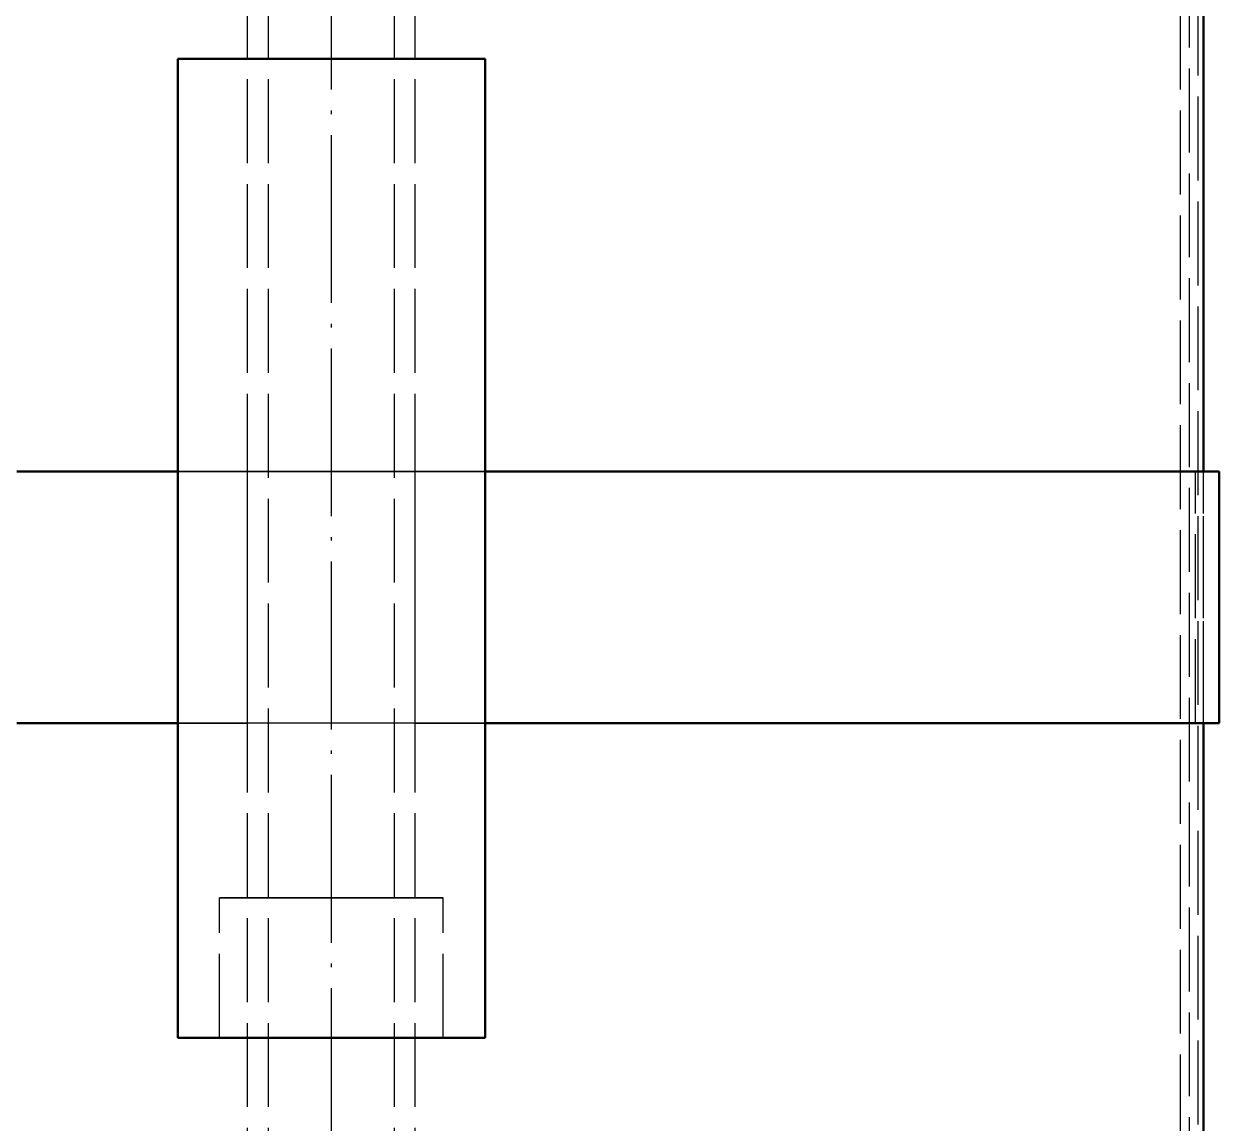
# Model space of a CAD drawing. Header units: millimetres. Extents: x 0 to 594, y 0 to 420.
# Drawn here: x 230.75 to 273.5, y 216.8 to 256.1 of the extents above; entities that cross this region are included whole.
import ezdxf

# ---------------------------------------------------------------- set-up
doc = ezdxf.new("R2010")
doc.units = ezdxf.units.MM
doc.linetypes.add('ISO02-TRAZOS', pattern=[3.75, 3, -0.75])
doc.linetypes.add('ISO04-TRAZO-PUNTO', pattern=[7.625, 6, -0.75, 0.125, -0.75])
for name, color, linetype, lineweight in [('01-VISIBLE', 7, 'CONTINUOUS', 50), ('02-OCULTA', 4, 'ISO02-TRAZOS', 25), ('03-EJE', 1, 'ISO04-TRAZO-PUNTO', 25)]:
    doc.layers.add(name, color=color, linetype=linetype, lineweight=lineweight)

msp = doc.modelspace()

# ---------------------------------------------------------------- linework, layer by layer
at = {"layer": '01-VISIBLE'}
for p, q in [((272.933, 240.101), (272.933, 312.804)), ((236.246, 219.851), (236.246, 254.851)), ((247.246, 219.851), (247.246, 254.851)), ((273.496, 231.101), (273.496, 240.101)), ((272.933, 183.001), (272.933, 231.101))]:
    msp.add_line(p, q, dxfattribs=at)
for points in [[(236.246, 254.851), (236.496, 254.851), (236.746, 254.851), (236.996, 254.851), (237.246, 254.851), (237.496, 254.851), (237.746, 254.851), (237.996, 254.851), (238.246, 254.851), (238.496, 254.851), (238.746, 254.851), (238.996, 254.851), (239.246, 254.851), (239.496, 254.851), (239.746, 254.851), (239.996, 254.851), (240.246, 254.851), (240.496, 254.851), (240.746, 254.851), (240.996, 254.851), (241.246, 254.851), (241.496, 254.851), (241.746, 254.851), (241.996, 254.851), (242.246, 254.851), (242.496, 254.851), (242.746, 254.851), (242.996, 254.851), (243.246, 254.851), (243.496, 254.851), (243.746, 254.851), (243.996, 254.851), (244.246, 254.851), (244.496, 254.851), (244.746, 254.851), (244.996, 254.851), (245.246, 254.851), (245.496, 254.851), (245.746, 254.851), (245.996, 254.851), (246.246, 254.851), (246.496, 254.851), (246.746, 254.851), (246.996, 254.851), (247.246, 254.851)], [(230.496, 240.101), (230.746, 240.101), (230.996, 240.101), (231.246, 240.101), (231.496, 240.101), (231.746, 240.101), (231.996, 240.101), (232.246, 240.101), (232.496, 240.101), (232.746, 240.101), (232.996, 240.101), (233.246, 240.101), (233.496, 240.101), (233.746, 240.101), (233.996, 240.101), (234.246, 240.101), (234.496, 240.101), (234.746, 240.101), (234.996, 240.101), (235.246, 240.101), (235.496, 240.101), (235.746, 240.101), (235.996, 240.101), (236.246, 240.101)], [(247.246, 240.101), (247.496, 240.101), (247.746, 240.101), (247.996, 240.101), (248.246, 240.101), (248.496, 240.101), (248.746, 240.101), (248.996, 240.101), (249.246, 240.101), (249.496, 240.101), (249.746, 240.101), (249.996, 240.101), (250.246, 240.101), (250.496, 240.101), (250.746, 240.101), (250.996, 240.101), (251.246, 240.101), (251.496, 240.101), (251.746, 240.101), (251.996, 240.101), (252.246, 240.101), (252.496, 240.101), (252.746, 240.101), (252.996, 240.101), (253.246, 240.101), (253.496, 240.101), (253.746, 240.101), (253.996, 240.101), (254.246, 240.101), (254.496, 240.101), (254.746, 240.101), (254.996, 240.101), (255.246, 240.101), (255.496, 240.101), (255.746, 240.101), (255.996, 240.101), (256.246, 240.101), (256.496, 240.101), (256.746, 240.101), (256.996, 240.101), (257.246, 240.101), (257.496, 240.101), (257.746, 240.101), (257.996, 240.101), (258.246, 240.101), (258.496, 240.101), (258.746, 240.101), (258.996, 240.101), (259.246, 240.101), (259.496, 240.101), (259.746, 240.101), (259.996, 240.101), (260.246, 240.101), (260.496, 240.101), (260.746, 240.101), (260.996, 240.101), (261.246, 240.101), (261.496, 240.101), (261.746, 240.101), (261.996, 240.101), (262.246, 240.101), (262.496, 240.101), (262.746, 240.101), (262.996, 240.101), (263.246, 240.101), (263.496, 240.101), (263.746, 240.101), (263.996, 240.101), (264.246, 240.101), (264.496, 240.101), (264.746, 240.101), (264.996, 240.101), (265.246, 240.101), (265.496, 240.101), (265.746, 240.101), (265.996, 240.101), (266.246, 240.101), (266.496, 240.101), (266.746, 240.101), (266.996, 240.101), (267.246, 240.101), (267.496, 240.101), (267.746, 240.101), (267.996, 240.101), (268.246, 240.101), (268.496, 240.101), (268.746, 240.101), (268.996, 240.101), (269.246, 240.101), (269.496, 240.101), (269.746, 240.101), (269.996, 240.101), (270.246, 240.101), (270.496, 240.101), (270.746, 240.101), (270.996, 240.101), (271.246, 240.101), (271.496, 240.101), (271.746, 240.101), (271.996, 240.101), (272.246, 240.101), (272.496, 240.101), (272.746, 240.101), (272.996, 240.101), (273.246, 240.101), (273.496, 240.101)], [(230.496, 231.101), (230.746, 231.101), (230.996, 231.101), (231.246, 231.101), (231.496, 231.101), (231.746, 231.101), (231.996, 231.101), (232.246, 231.101), (232.496, 231.101), (232.746, 231.101), (232.996, 231.101), (233.246, 231.101), (233.496, 231.101), (233.746, 231.101), (233.996, 231.101), (234.246, 231.101), (234.496, 231.101), (234.746, 231.101), (234.996, 231.101), (235.246, 231.101), (235.496, 231.101), (235.746, 231.101), (235.996, 231.101), (236.246, 231.101)], [(247.246, 231.101), (247.496, 231.101), (247.746, 231.101), (247.996, 231.101), (248.246, 231.101), (248.496, 231.101), (248.746, 231.101), (248.996, 231.101), (249.246, 231.101), (249.496, 231.101), (249.746, 231.101), (249.996, 231.101), (250.246, 231.101), (250.496, 231.101), (250.746, 231.101), (250.996, 231.101), (251.246, 231.101), (251.496, 231.101), (251.746, 231.101), (251.996, 231.101), (252.246, 231.101), (252.496, 231.101), (252.746, 231.101), (252.996, 231.101), (253.246, 231.101), (253.496, 231.101), (253.746, 231.101), (253.996, 231.101), (254.246, 231.101), (254.496, 231.101), (254.746, 231.101), (254.996, 231.101), (255.246, 231.101), (255.496, 231.101), (255.746, 231.101), (255.996, 231.101), (256.246, 231.101), (256.496, 231.101), (256.746, 231.101), (256.996, 231.101), (257.246, 231.101), (257.496, 231.101), (257.746, 231.101), (257.996, 231.101), (258.246, 231.101), (258.496, 231.101), (258.746, 231.101), (258.996, 231.101), (259.246, 231.101), (259.496, 231.101), (259.746, 231.101), (259.996, 231.101), (260.246, 231.101), (260.496, 231.101), (260.746, 231.101), (260.996, 231.101), (261.246, 231.101), (261.496, 231.101), (261.746, 231.101), (261.996, 231.101), (262.246, 231.101), (262.496, 231.101), (262.746, 231.101), (262.996, 231.101), (263.246, 231.101), (263.496, 231.101), (263.746, 231.101), (263.996, 231.101), (264.246, 231.101), (264.496, 231.101), (264.746, 231.101), (264.996, 231.101), (265.246, 231.101), (265.496, 231.101), (265.746, 231.101), (265.996, 231.101), (266.246, 231.101), (266.496, 231.101), (266.746, 231.101), (266.996, 231.101), (267.246, 231.101), (267.496, 231.101), (267.746, 231.101), (267.996, 231.101), (268.246, 231.101), (268.496, 231.101), (268.746, 231.101), (268.996, 231.101), (269.246, 231.101), (269.496, 231.101), (269.746, 231.101), (269.996, 231.101), (270.246, 231.101), (270.496, 231.101), (270.746, 231.101), (270.996, 231.101), (271.246, 231.101), (271.496, 231.101), (271.746, 231.101), (271.996, 231.101), (272.246, 231.101), (272.496, 231.101), (272.746, 231.101), (272.996, 231.101), (273.246, 231.101), (273.496, 231.101)], [(236.246, 219.851), (236.496, 219.851), (236.746, 219.851), (236.996, 219.851), (237.246, 219.851), (237.496, 219.851), (237.746, 219.851), (237.996, 219.851), (238.246, 219.851), (238.496, 219.851), (238.746, 219.851), (238.996, 219.851), (239.246, 219.851), (239.496, 219.851), (239.746, 219.851), (239.996, 219.851), (240.246, 219.851), (240.496, 219.851), (240.746, 219.851), (240.996, 219.851), (241.246, 219.851), (241.496, 219.851), (241.746, 219.851), (241.996, 219.851), (242.246, 219.851), (242.496, 219.851), (242.746, 219.851), (242.996, 219.851), (243.246, 219.851), (243.496, 219.851), (243.746, 219.851), (243.996, 219.851), (244.246, 219.851), (244.496, 219.851), (244.746, 219.851), (244.996, 219.851), (245.246, 219.851), (245.496, 219.851), (245.746, 219.851), (245.996, 219.851), (246.246, 219.851), (246.496, 219.851), (246.746, 219.851), (246.996, 219.851), (247.246, 219.851)]]:
    msp.add_lwpolyline(points, dxfattribs=at)
at = {"layer": '02-OCULTA'}
for p, q in [((238.746, 194.876), (238.746, 333.251)), ((239.496, 194.876), (239.496, 333.251)), ((243.996, 194.876), (243.996, 333.251)), ((244.746, 194.876), (244.746, 333.251)), ((272.121, 182.501), (272.121, 313.304)), ((272.433, 191.508), (272.433, 312.804)), ((272.433, 191.508), (272.433, 312.804)), ((272.746, 183.001), (272.746, 312.804)), ((272.933, 183.001), (272.933, 312.804)), ((238.746, 231.101), (238.746, 240.101)), ((238.746, 231.101), (238.746, 240.101)), ((244.746, 240.101), (238.746, 240.101)), ((238.746, 231.101), (238.746, 240.101)), ((238.746, 231.101), (238.746, 240.101)), ((244.746, 231.101), (244.746, 240.101)), ((244.746, 231.101), (244.746, 240.101)), ((244.746, 231.101), (244.746, 240.101)), ((244.746, 231.101), (244.746, 240.101)), ((272.646, 231.101), (272.646, 240.101)), ((272.933, 231.101), (272.933, 240.101)), ((244.746, 231.101), (238.746, 231.101)), ((237.746, 219.851), (237.746, 224.851)), ((245.746, 219.851), (245.746, 224.851))]:
    msp.add_line(p, q, dxfattribs=at)
for points in [[(241.746, 254.851), (241.496, 254.851), (241.246, 254.851), (240.996, 254.851), (240.746, 254.851), (240.496, 254.851), (240.246, 254.851), (239.996, 254.851), (239.746, 254.851), (239.496, 254.851), (239.246, 254.851), (238.996, 254.851), (238.746, 254.851), (238.496, 254.851), (238.246, 254.851), (237.996, 254.851), (237.746, 254.851), (237.496, 254.851), (237.246, 254.851), (236.996, 254.851), (236.746, 254.851), (236.496, 254.851), (236.246, 254.851)], [(247.246, 254.851), (246.984, 254.851), (246.722, 254.851), (246.46, 254.851), (246.198, 254.851), (245.936, 254.851), (245.674, 254.851), (245.412, 254.851), (245.151, 254.851), (244.889, 254.851), (244.627, 254.851), (244.365, 254.851), (244.103, 254.851), (243.841, 254.851), (243.579, 254.851), (243.317, 254.851), (243.055, 254.851), (242.793, 254.851), (242.531, 254.851), (242.27, 254.851), (242.008, 254.851), (241.746, 254.851)], [(241.746, 240.101), (241.496, 240.101), (241.246, 240.101), (240.996, 240.101), (240.746, 240.101), (240.496, 240.101), (240.246, 240.101), (239.996, 240.101), (239.746, 240.101), (239.496, 240.101), (239.246, 240.101), (238.996, 240.101), (238.746, 240.101), (238.496, 240.101), (238.246, 240.101), (237.996, 240.101), (237.746, 240.101), (237.496, 240.101), (237.246, 240.101), (236.996, 240.101), (236.746, 240.101), (236.496, 240.101), (236.246, 240.101), (235.996, 240.101), (235.746, 240.101), (235.496, 240.101), (235.246, 240.101), (234.996, 240.101), (234.746, 240.101), (234.496, 240.101), (234.246, 240.101), (233.996, 240.101), (233.746, 240.101), (233.496, 240.101), (233.246, 240.101), (232.996, 240.101), (232.746, 240.101), (232.496, 240.101), (232.246, 240.101), (231.996, 240.101), (231.746, 240.101), (231.496, 240.101), (231.246, 240.101), (230.996, 240.101), (230.746, 240.101), (230.496, 240.101)], [(241.746, 240.101), (241.495, 240.101), (241.243, 240.101), (240.992, 240.101), (240.741, 240.101), (240.49, 240.101), (240.238, 240.101), (239.987, 240.101), (239.736, 240.101), (239.485, 240.101), (239.234, 240.101), (238.982, 240.101), (238.731, 240.101), (238.48, 240.101), (238.229, 240.101), (237.977, 240.101), (237.726, 240.101), (237.475, 240.101), (237.224, 240.101), (236.973, 240.101), (236.721, 240.101), (236.47, 240.101), (236.219, 240.101), (235.968, 240.101), (235.717, 240.101), (235.465, 240.101), (235.214, 240.101), (234.963, 240.101), (234.712, 240.101), (234.46, 240.101), (234.209, 240.101), (233.958, 240.101), (233.707, 240.101), (233.456, 240.101), (233.204, 240.101), (232.953, 240.101), (232.702, 240.101), (232.451, 240.101), (232.199, 240.101), (231.948, 240.101), (231.697, 240.101), (231.446, 240.101), (231.195, 240.101), (230.943, 240.101), (230.692, 240.101)], [(230.703, 240.101), (230.954, 240.101), (231.205, 240.101), (231.457, 240.101), (231.708, 240.101), (231.959, 240.101), (232.211, 240.101), (232.462, 240.101), (232.713, 240.101), (232.965, 240.101), (233.216, 240.101), (233.467, 240.101), (233.719, 240.101), (233.97, 240.101), (234.221, 240.101), (234.473, 240.101), (234.724, 240.101), (234.976, 240.101), (235.227, 240.101), (235.478, 240.101), (235.73, 240.101), (235.981, 240.101), (236.232, 240.101), (236.484, 240.101), (236.735, 240.101), (236.986, 240.101), (237.238, 240.101), (237.489, 240.101), (237.74, 240.101), (237.992, 240.101), (238.243, 240.101), (238.494, 240.101), (238.746, 240.101)], [(236.246, 240.101), (236.496, 240.101), (236.746, 240.101), (236.996, 240.101), (237.246, 240.101), (237.496, 240.101), (237.746, 240.101), (237.996, 240.101), (238.246, 240.101), (238.496, 240.101), (238.746, 240.101)], [(238.746, 240.101), (238.996, 240.101), (239.246, 240.101), (239.496, 240.101), (239.746, 240.101), (239.996, 240.101), (240.246, 240.101), (240.496, 240.101), (240.746, 240.101), (240.996, 240.101), (241.246, 240.101), (241.496, 240.101), (241.746, 240.101), (241.996, 240.101), (242.246, 240.101), (242.496, 240.101), (242.746, 240.101), (242.996, 240.101), (243.246, 240.101), (243.496, 240.101), (243.746, 240.101), (243.996, 240.101), (244.246, 240.101), (244.496, 240.101), (244.746, 240.101)], [(273.496, 240.101), (273.246, 240.101), (272.996, 240.101), (272.746, 240.101), (272.496, 240.101), (272.246, 240.101), (271.996, 240.101), (271.746, 240.101), (271.496, 240.101), (271.246, 240.101), (270.996, 240.101), (270.746, 240.101), (270.496, 240.101), (270.246, 240.101), (269.996, 240.101), (269.746, 240.101), (269.496, 240.101), (269.246, 240.101), (268.996, 240.101), (268.746, 240.101), (268.496, 240.101), (268.246, 240.101), (267.996, 240.101), (267.746, 240.101), (267.496, 240.101), (267.246, 240.101), (266.996, 240.101), (266.746, 240.101), (266.496, 240.101), (266.246, 240.101), (265.996, 240.101), (265.746, 240.101), (265.496, 240.101), (265.246, 240.101), (264.996, 240.101), (264.746, 240.101), (264.496, 240.101), (264.246, 240.101), (263.996, 240.101), (263.746, 240.101), (263.496, 240.101), (263.246, 240.101), (262.996, 240.101), (262.746, 240.101), (262.496, 240.101), (262.246, 240.101), (261.996, 240.101), (261.746, 240.101), (261.496, 240.101), (261.246, 240.101), (260.996, 240.101), (260.746, 240.101), (260.496, 240.101), (260.246, 240.101), (259.996, 240.101), (259.746, 240.101), (259.496, 240.101), (259.246, 240.101), (258.996, 240.101), (258.746, 240.101), (258.496, 240.101), (258.246, 240.101), (257.996, 240.101), (257.746, 240.101), (257.496, 240.101), (257.246, 240.101), (256.996, 240.101), (256.746, 240.101), (256.496, 240.101), (256.246, 240.101), (255.996, 240.101), (255.746, 240.101), (255.496, 240.101), (255.246, 240.101), (254.996, 240.101), (254.746, 240.101), (254.496, 240.101), (254.246, 240.101), (253.996, 240.101), (253.746, 240.101), (253.496, 240.101), (253.246, 240.101), (252.996, 240.101), (252.746, 240.101), (252.496, 240.101), (252.246, 240.101), (251.996, 240.101), (251.746, 240.101), (251.496, 240.101), (251.246, 240.101), (250.996, 240.101), (250.746, 240.101), (250.496, 240.101), (250.246, 240.101), (249.996, 240.101), (249.746, 240.101), (249.496, 240.101), (249.246, 240.101), (248.996, 240.101), (248.746, 240.101), (248.496, 240.101), (248.246, 240.101), (247.996, 240.101), (247.746, 240.101), (247.496, 240.101), (247.246, 240.101), (246.996, 240.101), (246.746, 240.101), (246.496, 240.101), (246.246, 240.101), (245.996, 240.101), (245.746, 240.101), (245.496, 240.101), (245.246, 240.101), (244.996, 240.101), (244.746, 240.101), (244.496, 240.101), (244.246, 240.101), (243.996, 240.101), (243.746, 240.101), (243.496, 240.101), (243.246, 240.101), (242.996, 240.101), (242.746, 240.101), (242.496, 240.101), (242.246, 240.101), (241.996, 240.101), (241.746, 240.101)], [(272.646, 240.101), (272.395, 240.101), (272.143, 240.101), (271.892, 240.101), (271.641, 240.101), (271.39, 240.101), (271.138, 240.101), (270.887, 240.101), (270.636, 240.101), (270.385, 240.101), (270.134, 240.101), (269.882, 240.101), (269.631, 240.101), (269.38, 240.101), (269.129, 240.101), (268.877, 240.101), (268.626, 240.101), (268.375, 240.101), (268.124, 240.101), (267.873, 240.101), (267.621, 240.101), (267.37, 240.101), (267.119, 240.101), (266.868, 240.101), (266.617, 240.101), (266.365, 240.101), (266.114, 240.101), (265.863, 240.101), (265.612, 240.101), (265.36, 240.101), (265.109, 240.101), (264.858, 240.101), (264.607, 240.101), (264.356, 240.101), (264.104, 240.101), (263.853, 240.101), (263.602, 240.101), (263.351, 240.101), (263.099, 240.101), (262.848, 240.101), (262.597, 240.101), (262.346, 240.101), (262.095, 240.101), (261.843, 240.101), (261.592, 240.101), (261.341, 240.101), (261.09, 240.101), (260.838, 240.101), (260.587, 240.101), (260.336, 240.101), (260.085, 240.101), (259.834, 240.101), (259.582, 240.101), (259.331, 240.101), (259.08, 240.101), (258.829, 240.101), (258.577, 240.101), (258.326, 240.101), (258.075, 240.101), (257.824, 240.101), (257.573, 240.101), (257.321, 240.101), (257.07, 240.101), (256.819, 240.101), (256.568, 240.101), (256.317, 240.101), (256.065, 240.101), (255.814, 240.101), (255.563, 240.101), (255.312, 240.101), (255.06, 240.101), (254.809, 240.101), (254.558, 240.101), (254.307, 240.101), (254.056, 240.101), (253.804, 240.101), (253.553, 240.101), (253.302, 240.101), (253.051, 240.101), (252.799, 240.101), (252.548, 240.101), (252.297, 240.101), (252.046, 240.101), (251.795, 240.101), (251.543, 240.101), (251.292, 240.101), (251.041, 240.101), (250.79, 240.101), (250.538, 240.101), (250.287, 240.101), (250.036, 240.101), (249.785, 240.101), (249.534, 240.101), (249.282, 240.101), (249.031, 240.101), (248.78, 240.101), (248.529, 240.101), (248.277, 240.101), (248.026, 240.101), (247.775, 240.101), (247.524, 240.101), (247.273, 240.101), (247.021, 240.101), (246.77, 240.101), (246.519, 240.101), (246.268, 240.101), (246.017, 240.101), (245.765, 240.101), (245.514, 240.101), (245.263, 240.101), (245.012, 240.101), (244.76, 240.101), (244.509, 240.101), (244.258, 240.101), (244.007, 240.101), (243.756, 240.101), (243.504, 240.101), (243.253, 240.101), (243.002, 240.101), (242.751, 240.101), (242.499, 240.101), (242.248, 240.101), (241.997, 240.101), (241.746, 240.101)], [(244.746, 240.101), (244.996, 240.101), (245.246, 240.101), (245.496, 240.101), (245.746, 240.101), (245.996, 240.101), (246.246, 240.101), (246.496, 240.101), (246.746, 240.101), (246.996, 240.101), (247.246, 240.101)], [(244.746, 240.101), (244.997, 240.101), (245.248, 240.101), (245.5, 240.101), (245.751, 240.101), (246.003, 240.101), (246.254, 240.101), (246.505, 240.101), (246.757, 240.101), (247.008, 240.101), (247.259, 240.101), (247.511, 240.101), (247.762, 240.101), (248.013, 240.101), (248.265, 240.101), (248.516, 240.101), (248.767, 240.101), (249.019, 240.101), (249.27, 240.101), (249.521, 240.101), (249.773, 240.101), (250.024, 240.101), (250.276, 240.101), (250.527, 240.101), (250.778, 240.101), (251.03, 240.101), (251.281, 240.101), (251.532, 240.101), (251.784, 240.101), (252.035, 240.101), (252.286, 240.101), (252.538, 240.101), (252.789, 240.101), (253.04, 240.101), (253.292, 240.101), (253.543, 240.101), (253.794, 240.101), (254.046, 240.101), (254.297, 240.101), (254.548, 240.101), (254.8, 240.101), (255.051, 240.101), (255.303, 240.101), (255.554, 240.101), (255.805, 240.101), (256.057, 240.101), (256.308, 240.101), (256.559, 240.101), (256.811, 240.101), (257.062, 240.101), (257.313, 240.101), (257.565, 240.101), (257.816, 240.101), (258.067, 240.101), (258.319, 240.101), (258.57, 240.101), (258.821, 240.101), (259.073, 240.101), (259.324, 240.101), (259.576, 240.101), (259.827, 240.101), (260.078, 240.101), (260.33, 240.101), (260.581, 240.101), (260.832, 240.101), (261.084, 240.101), (261.335, 240.101), (261.586, 240.101), (261.838, 240.101), (262.089, 240.101), (262.34, 240.101), (262.592, 240.101), (262.843, 240.101), (263.094, 240.101), (263.346, 240.101), (263.597, 240.101), (263.848, 240.101), (264.1, 240.101), (264.351, 240.101), (264.603, 240.101), (264.854, 240.101), (265.105, 240.101), (265.357, 240.101), (265.608, 240.101), (265.859, 240.101), (266.111, 240.101), (266.362, 240.101), (266.613, 240.101), (266.865, 240.101), (267.116, 240.101), (267.367, 240.101), (267.619, 240.101), (267.87, 240.101), (268.121, 240.101), (268.373, 240.101), (268.624, 240.101), (268.876, 240.101), (269.127, 240.101), (269.378, 240.101), (269.63, 240.101), (269.881, 240.101), (270.132, 240.101), (270.384, 240.101), (270.635, 240.101), (270.886, 240.101), (271.138, 240.101), (271.389, 240.101), (271.64, 240.101), (271.892, 240.101), (272.143, 240.101), (272.394, 240.101), (272.646, 240.101)], [(241.746, 231.101), (241.496, 231.101), (241.246, 231.101), (240.996, 231.101), (240.746, 231.101), (240.496, 231.101), (240.246, 231.101), (239.996, 231.101), (239.746, 231.101), (239.496, 231.101), (239.246, 231.101), (238.996, 231.101), (238.746, 231.101), (238.496, 231.101), (238.246, 231.101), (237.996, 231.101), (237.746, 231.101), (237.496, 231.101), (237.246, 231.101), (236.996, 231.101), (236.746, 231.101), (236.496, 231.101), (236.246, 231.101), (235.996, 231.101), (235.746, 231.101), (235.496, 231.101), (235.246, 231.101), (234.996, 231.101), (234.746, 231.101), (234.496, 231.101), (234.246, 231.101), (233.996, 231.101), (233.746, 231.101), (233.496, 231.101), (233.246, 231.101), (232.996, 231.101), (232.746, 231.101), (232.496, 231.101), (232.246, 231.101), (231.996, 231.101), (231.746, 231.101), (231.496, 231.101), (231.246, 231.101), (230.996, 231.101), (230.746, 231.101), (230.496, 231.101)], [(241.746, 231.101), (241.495, 231.101), (241.243, 231.101), (240.992, 231.101), (240.741, 231.101), (240.49, 231.101), (240.238, 231.101), (239.987, 231.101), (239.736, 231.101), (239.485, 231.101), (239.234, 231.101), (238.982, 231.101), (238.731, 231.101), (238.48, 231.101), (238.229, 231.101), (237.977, 231.101), (237.726, 231.101), (237.475, 231.101), (237.224, 231.101), (236.973, 231.101), (236.721, 231.101), (236.47, 231.101), (236.219, 231.101), (235.968, 231.101), (235.717, 231.101), (235.465, 231.101), (235.214, 231.101), (234.963, 231.101), (234.712, 231.101), (234.46, 231.101), (234.209, 231.101), (233.958, 231.101), (233.707, 231.101), (233.456, 231.101), (233.204, 231.101), (232.953, 231.101), (232.702, 231.101), (232.451, 231.101), (232.199, 231.101), (231.948, 231.101), (231.697, 231.101), (231.446, 231.101), (231.195, 231.101), (230.943, 231.101), (230.692, 231.101)], [(230.703, 231.101), (230.954, 231.101), (231.205, 231.101), (231.457, 231.101), (231.708, 231.101), (231.959, 231.101), (232.211, 231.101), (232.462, 231.101), (232.713, 231.101), (232.965, 231.101), (233.216, 231.101), (233.467, 231.101), (233.719, 231.101), (233.97, 231.101), (234.221, 231.101), (234.473, 231.101), (234.724, 231.101), (234.976, 231.101), (235.227, 231.101), (235.478, 231.101), (235.73, 231.101), (235.981, 231.101), (236.232, 231.101), (236.484, 231.101), (236.735, 231.101), (236.986, 231.101), (237.238, 231.101), (237.489, 231.101), (237.74, 231.101), (237.992, 231.101), (238.243, 231.101), (238.494, 231.101), (238.746, 231.101)], [(236.246, 231.101), (236.496, 231.101), (236.746, 231.101), (236.996, 231.101), (237.246, 231.101), (237.496, 231.101), (237.746, 231.101), (237.996, 231.101), (238.246, 231.101), (238.496, 231.101), (238.746, 231.101)], [(244.746, 231.101), (244.496, 231.101), (244.246, 231.101), (243.996, 231.101), (243.746, 231.101), (243.496, 231.101), (243.246, 231.101), (242.996, 231.101), (242.746, 231.101), (242.496, 231.101), (242.246, 231.101), (241.996, 231.101), (241.746, 231.101), (241.496, 231.101), (241.246, 231.101), (240.996, 231.101), (240.746, 231.101), (240.496, 231.101), (240.246, 231.101), (239.996, 231.101), (239.746, 231.101), (239.496, 231.101), (239.246, 231.101), (238.996, 231.101), (238.746, 231.101)], [(273.496, 231.101), (273.246, 231.101), (272.996, 231.101), (272.746, 231.101), (272.496, 231.101), (272.246, 231.101), (271.996, 231.101), (271.746, 231.101), (271.496, 231.101), (271.246, 231.101), (270.996, 231.101), (270.746, 231.101), (270.496, 231.101), (270.246, 231.101), (269.996, 231.101), (269.746, 231.101), (269.496, 231.101), (269.246, 231.101), (268.996, 231.101), (268.746, 231.101), (268.496, 231.101), (268.246, 231.101), (267.996, 231.101), (267.746, 231.101), (267.496, 231.101), (267.246, 231.101), (266.996, 231.101), (266.746, 231.101), (266.496, 231.101), (266.246, 231.101), (265.996, 231.101), (265.746, 231.101), (265.496, 231.101), (265.246, 231.101), (264.996, 231.101), (264.746, 231.101), (264.496, 231.101), (264.246, 231.101), (263.996, 231.101), (263.746, 231.101), (263.496, 231.101), (263.246, 231.101), (262.996, 231.101), (262.746, 231.101), (262.496, 231.101), (262.246, 231.101), (261.996, 231.101), (261.746, 231.101), (261.496, 231.101), (261.246, 231.101), (260.996, 231.101), (260.746, 231.101), (260.496, 231.101), (260.246, 231.101), (259.996, 231.101), (259.746, 231.101), (259.496, 231.101), (259.246, 231.101), (258.996, 231.101), (258.746, 231.101), (258.496, 231.101), (258.246, 231.101), (257.996, 231.101), (257.746, 231.101), (257.496, 231.101), (257.246, 231.101), (256.996, 231.101), (256.746, 231.101), (256.496, 231.101), (256.246, 231.101), (255.996, 231.101), (255.746, 231.101), (255.496, 231.101), (255.246, 231.101), (254.996, 231.101), (254.746, 231.101), (254.496, 231.101), (254.246, 231.101), (253.996, 231.101), (253.746, 231.101), (253.496, 231.101), (253.246, 231.101), (252.996, 231.101), (252.746, 231.101), (252.496, 231.101), (252.246, 231.101), (251.996, 231.101), (251.746, 231.101), (251.496, 231.101), (251.246, 231.101), (250.996, 231.101), (250.746, 231.101), (250.496, 231.101), (250.246, 231.101), (249.996, 231.101), (249.746, 231.101), (249.496, 231.101), (249.246, 231.101), (248.996, 231.101), (248.746, 231.101), (248.496, 231.101), (248.246, 231.101), (247.996, 231.101), (247.746, 231.101), (247.496, 231.101), (247.246, 231.101), (246.996, 231.101), (246.746, 231.101), (246.496, 231.101), (246.246, 231.101), (245.996, 231.101), (245.746, 231.101), (245.496, 231.101), (245.246, 231.101), (244.996, 231.101), (244.746, 231.101), (244.496, 231.101), (244.246, 231.101), (243.996, 231.101), (243.746, 231.101), (243.496, 231.101), (243.246, 231.101), (242.996, 231.101), (242.746, 231.101), (242.496, 231.101), (242.246, 231.101), (241.996, 231.101), (241.746, 231.101)], [(272.646, 231.101), (272.395, 231.101), (272.143, 231.101), (271.892, 231.101), (271.641, 231.101), (271.39, 231.101), (271.138, 231.101), (270.887, 231.101), (270.636, 231.101), (270.385, 231.101), (270.134, 231.101), (269.882, 231.101), (269.631, 231.101), (269.38, 231.101), (269.129, 231.101), (268.877, 231.101), (268.626, 231.101), (268.375, 231.101), (268.124, 231.101), (267.873, 231.101), (267.621, 231.101), (267.37, 231.101), (267.119, 231.101), (266.868, 231.101), (266.617, 231.101), (266.365, 231.101), (266.114, 231.101), (265.863, 231.101), (265.612, 231.101), (265.36, 231.101), (265.109, 231.101), (264.858, 231.101), (264.607, 231.101), (264.356, 231.101), (264.104, 231.101), (263.853, 231.101), (263.602, 231.101), (263.351, 231.101), (263.099, 231.101), (262.848, 231.101), (262.597, 231.101), (262.346, 231.101), (262.095, 231.101), (261.843, 231.101), (261.592, 231.101), (261.341, 231.101), (261.09, 231.101), (260.838, 231.101), (260.587, 231.101), (260.336, 231.101), (260.085, 231.101), (259.834, 231.101), (259.582, 231.101), (259.331, 231.101), (259.08, 231.101), (258.829, 231.101), (258.577, 231.101), (258.326, 231.101), (258.075, 231.101), (257.824, 231.101), (257.573, 231.101), (257.321, 231.101), (257.07, 231.101), (256.819, 231.101), (256.568, 231.101), (256.317, 231.101), (256.065, 231.101), (255.814, 231.101), (255.563, 231.101), (255.312, 231.101), (255.06, 231.101), (254.809, 231.101), (254.558, 231.101), (254.307, 231.101), (254.056, 231.101), (253.804, 231.101), (253.553, 231.101), (253.302, 231.101), (253.051, 231.101), (252.799, 231.101), (252.548, 231.101), (252.297, 231.101), (252.046, 231.101), (251.795, 231.101), (251.543, 231.101), (251.292, 231.101), (251.041, 231.101), (250.79, 231.101), (250.538, 231.101), (250.287, 231.101), (250.036, 231.101), (249.785, 231.101), (249.534, 231.101), (249.282, 231.101), (249.031, 231.101), (248.78, 231.101), (248.529, 231.101), (248.277, 231.101), (248.026, 231.101), (247.775, 231.101), (247.524, 231.101), (247.273, 231.101), (247.021, 231.101), (246.77, 231.101), (246.519, 231.101), (246.268, 231.101), (246.017, 231.101), (245.765, 231.101), (245.514, 231.101), (245.263, 231.101), (245.012, 231.101), (244.76, 231.101), (244.509, 231.101), (244.258, 231.101), (244.007, 231.101), (243.756, 231.101), (243.504, 231.101), (243.253, 231.101), (243.002, 231.101), (242.751, 231.101), (242.499, 231.101), (242.248, 231.101), (241.997, 231.101), (241.746, 231.101)], [(244.746, 231.101), (244.996, 231.101), (245.246, 231.101), (245.496, 231.101), (245.746, 231.101), (245.996, 231.101), (246.246, 231.101), (246.496, 231.101), (246.746, 231.101), (246.996, 231.101), (247.246, 231.101)], [(244.746, 231.101), (244.997, 231.101), (245.248, 231.101), (245.5, 231.101), (245.751, 231.101), (246.003, 231.101), (246.254, 231.101), (246.505, 231.101), (246.757, 231.101), (247.008, 231.101), (247.259, 231.101), (247.511, 231.101), (247.762, 231.101), (248.013, 231.101), (248.265, 231.101), (248.516, 231.101), (248.767, 231.101), (249.019, 231.101), (249.27, 231.101), (249.521, 231.101), (249.773, 231.101), (250.024, 231.101), (250.276, 231.101), (250.527, 231.101), (250.778, 231.101), (251.03, 231.101), (251.281, 231.101), (251.532, 231.101), (251.784, 231.101), (252.035, 231.101), (252.286, 231.101), (252.538, 231.101), (252.789, 231.101), (253.04, 231.101), (253.292, 231.101), (253.543, 231.101), (253.794, 231.101), (254.046, 231.101), (254.297, 231.101), (254.548, 231.101), (254.8, 231.101), (255.051, 231.101), (255.303, 231.101), (255.554, 231.101), (255.805, 231.101), (256.057, 231.101), (256.308, 231.101), (256.559, 231.101), (256.811, 231.101), (257.062, 231.101), (257.313, 231.101), (257.565, 231.101), (257.816, 231.101), (258.067, 231.101), (258.319, 231.101), (258.57, 231.101), (258.821, 231.101), (259.073, 231.101), (259.324, 231.101), (259.576, 231.101), (259.827, 231.101), (260.078, 231.101), (260.33, 231.101), (260.581, 231.101), (260.832, 231.101), (261.084, 231.101), (261.335, 231.101), (261.586, 231.101), (261.838, 231.101), (262.089, 231.101), (262.34, 231.101), (262.592, 231.101), (262.843, 231.101), (263.094, 231.101), (263.346, 231.101), (263.597, 231.101), (263.848, 231.101), (264.1, 231.101), (264.351, 231.101), (264.603, 231.101), (264.854, 231.101), (265.105, 231.101), (265.357, 231.101), (265.608, 231.101), (265.859, 231.101), (266.111, 231.101), (266.362, 231.101), (266.613, 231.101), (266.865, 231.101), (267.116, 231.101), (267.367, 231.101), (267.619, 231.101), (267.87, 231.101), (268.121, 231.101), (268.373, 231.101), (268.624, 231.101), (268.876, 231.101), (269.127, 231.101), (269.378, 231.101), (269.63, 231.101), (269.881, 231.101), (270.132, 231.101), (270.384, 231.101), (270.635, 231.101), (270.886, 231.101), (271.138, 231.101), (271.389, 231.101), (271.64, 231.101), (271.892, 231.101), (272.143, 231.101), (272.394, 231.101), (272.646, 231.101)], [(241.746, 224.851), (241.496, 224.851), (241.246, 224.851), (240.996, 224.851), (240.746, 224.851), (240.496, 224.851), (240.246, 224.851), (239.996, 224.851), (239.746, 224.851), (239.496, 224.851), (239.246, 224.851), (238.996, 224.851), (238.746, 224.851), (238.496, 224.851), (238.246, 224.851), (237.996, 224.851), (237.746, 224.851)], [(237.746, 224.851), (237.996, 224.851), (238.246, 224.851), (238.496, 224.851), (238.746, 224.851), (238.996, 224.851), (239.246, 224.851), (239.496, 224.851), (239.746, 224.851), (239.996, 224.851), (240.246, 224.851), (240.496, 224.851), (240.746, 224.851), (240.996, 224.851), (241.246, 224.851), (241.496, 224.851), (241.746, 224.851), (241.996, 224.851), (242.246, 224.851), (242.496, 224.851), (242.746, 224.851), (242.996, 224.851), (243.246, 224.851), (243.496, 224.851), (243.746, 224.851), (243.996, 224.851), (244.246, 224.851), (244.496, 224.851), (244.746, 224.851), (244.996, 224.851), (245.246, 224.851), (245.496, 224.851), (245.746, 224.851)], [(245.746, 224.851), (245.479, 224.851), (245.212, 224.851), (244.946, 224.851), (244.679, 224.851), (244.412, 224.851), (244.146, 224.851), (243.879, 224.851), (243.612, 224.851), (243.346, 224.851), (243.079, 224.851), (242.812, 224.851), (242.546, 224.851), (242.279, 224.851), (242.012, 224.851), (241.746, 224.851)], [(241.746, 219.851), (241.496, 219.851), (241.246, 219.851), (240.996, 219.851), (240.746, 219.851), (240.496, 219.851), (240.246, 219.851), (239.996, 219.851), (239.746, 219.851), (239.496, 219.851), (239.246, 219.851), (238.996, 219.851), (238.746, 219.851), (238.496, 219.851), (238.246, 219.851), (237.996, 219.851), (237.746, 219.851), (237.496, 219.851), (237.246, 219.851), (236.996, 219.851), (236.746, 219.851), (236.496, 219.851), (236.246, 219.851)], [(241.746, 219.851), (241.496, 219.851), (241.246, 219.851), (240.996, 219.851), (240.746, 219.851), (240.496, 219.851), (240.246, 219.851), (239.996, 219.851), (239.746, 219.851), (239.496, 219.851), (239.246, 219.851), (238.996, 219.851), (238.746, 219.851), (238.496, 219.851), (238.246, 219.851), (237.996, 219.851), (237.746, 219.851)], [(237.746, 219.851), (237.996, 219.851), (238.246, 219.851), (238.496, 219.851), (238.746, 219.851), (238.996, 219.851), (239.246, 219.851), (239.496, 219.851), (239.746, 219.851), (239.996, 219.851), (240.246, 219.851), (240.496, 219.851), (240.746, 219.851), (240.996, 219.851), (241.246, 219.851), (241.496, 219.851), (241.746, 219.851), (241.996, 219.851), (242.246, 219.851), (242.496, 219.851), (242.746, 219.851), (242.996, 219.851), (243.246, 219.851), (243.496, 219.851), (243.746, 219.851), (243.996, 219.851), (244.246, 219.851), (244.496, 219.851), (244.746, 219.851), (244.996, 219.851), (245.246, 219.851), (245.496, 219.851), (245.746, 219.851)], [(247.246, 219.851), (246.984, 219.851), (246.722, 219.851), (246.46, 219.851), (246.198, 219.851), (245.936, 219.851), (245.674, 219.851), (245.412, 219.851), (245.151, 219.851), (244.889, 219.851), (244.627, 219.851), (244.365, 219.851), (244.103, 219.851), (243.841, 219.851), (243.579, 219.851), (243.317, 219.851), (243.055, 219.851), (242.793, 219.851), (242.531, 219.851), (242.27, 219.851), (242.008, 219.851), (241.746, 219.851)], [(245.746, 219.851), (245.479, 219.851), (245.212, 219.851), (244.946, 219.851), (244.679, 219.851), (244.412, 219.851), (244.146, 219.851), (243.879, 219.851), (243.612, 219.851), (243.346, 219.851), (243.079, 219.851), (242.812, 219.851), (242.546, 219.851), (242.279, 219.851), (242.012, 219.851), (241.746, 219.851)]]:
    msp.add_lwpolyline(points, dxfattribs=at)
at = {"layer": '03-EJE'}
msp.add_line((241.746, 177.501), (241.746, 344.251), dxfattribs=at)

doc.saveas('drawing.dxf')
